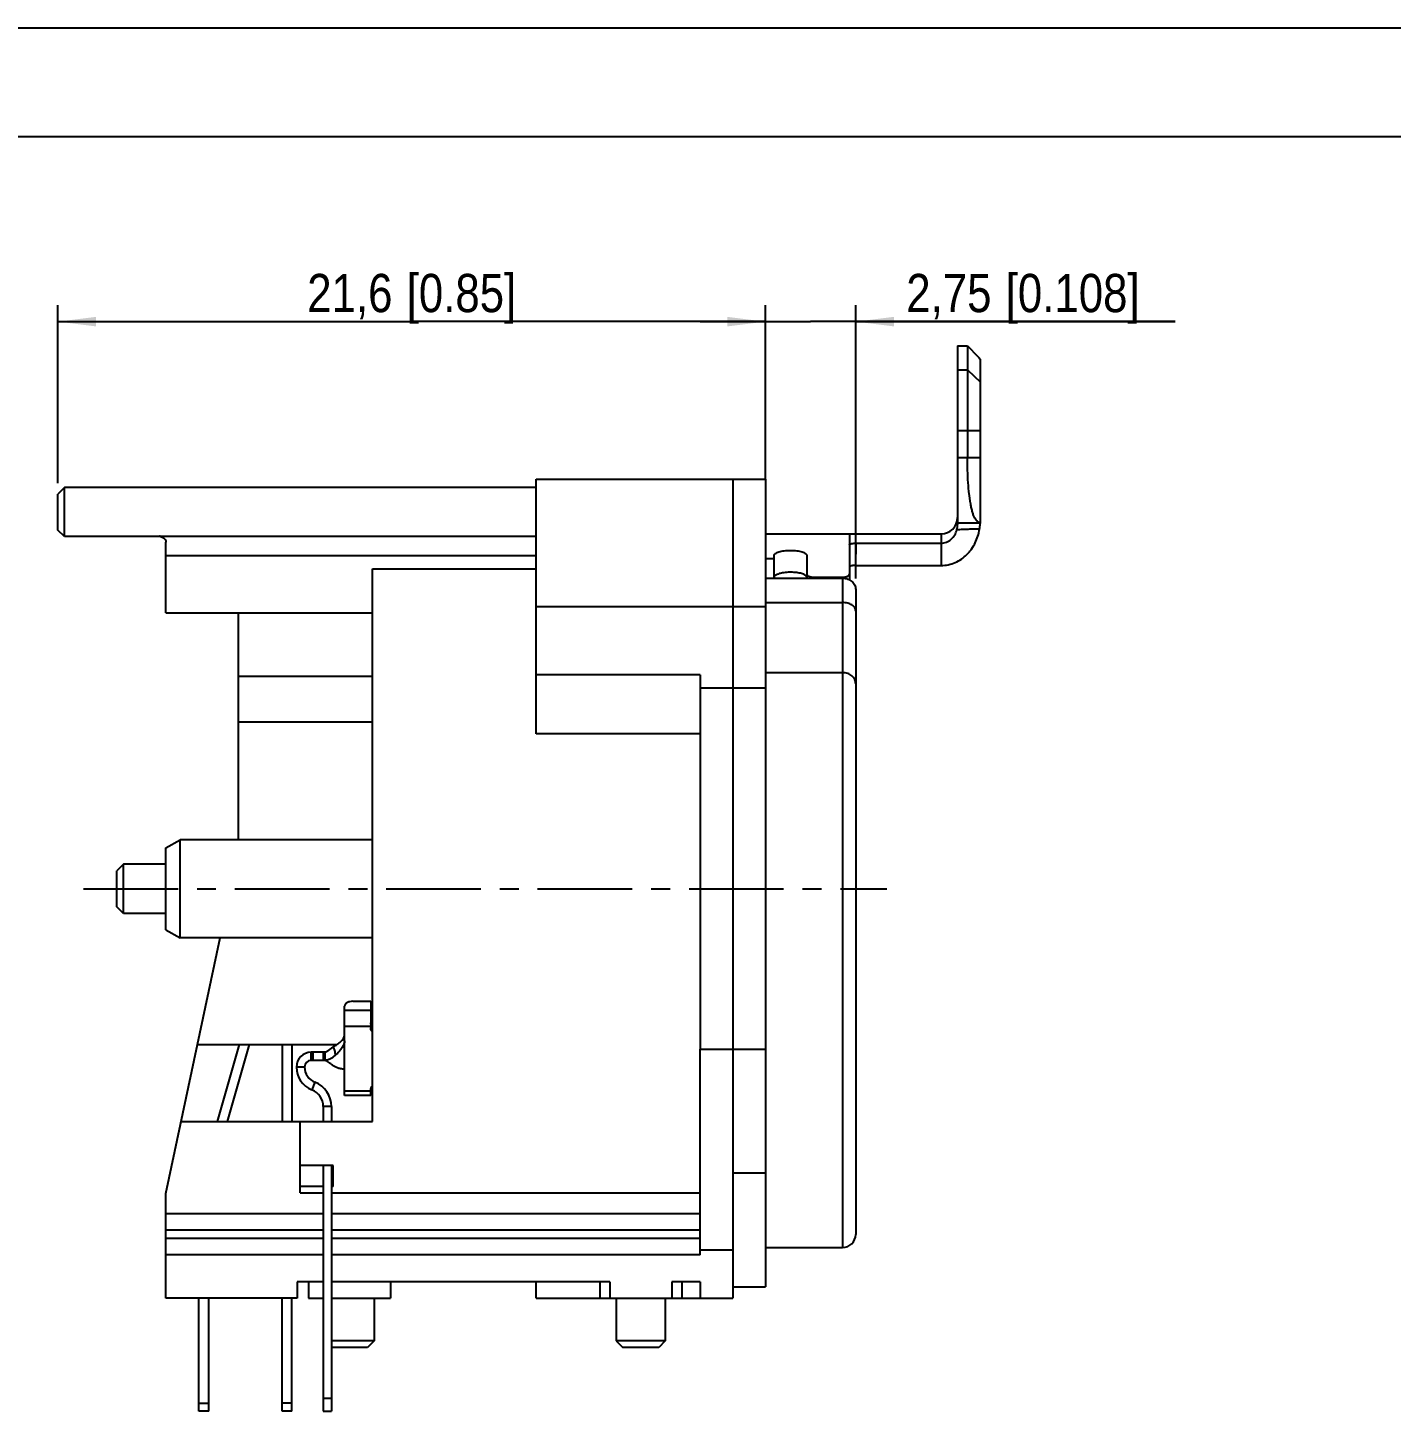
# Model space of a CAD drawing. Header units: millimetres. Extents: x 0 to 420, y 0 to 297.
# Drawn here: x 170.3 to 295.1, y 170.3 to 297 of the extents above; entities that cross this region are included whole.
import ezdxf

# ---------------------------------------------------------------- set-up
doc = ezdxf.new("R2010")
doc.units = ezdxf.units.MM
doc.header["$LTSCALE"] = 23.1
doc.linetypes.add('CENTER', pattern=[0.6, 0.375, -0.075, 0.075, -0.075])
doc.layers.get('0').update_dxf_attribs({"linetype": 'CONTINUOUS'})
for name, color, linetype in [('_03_2D_DRAWING_DIMENSION', 7, 'CONTINUOUS'), ('_26_DATUM_AXIS', 7, 'CONTINUOUS'), ('BEZUGSACHSEN', 7, 'CONTINUOUS'), ('DEFAULT_1', 7, 'CENTER'), ('FASEN', 7, 'CONTINUOUS'), ('RUNDUNGEN', 7, 'CONTINUOUS')]:
    doc.layers.add(name, color=color, linetype=linetype)
doc.styles.get("Standard").update_dxf_attribs({"font": 'arialn.ttf'})
doc.dimstyles.new('DIMSTYLE_1', dxfattribs={"dimtxt": 3.5, "dimasz": 3.5, "dimexe": 1.5, "dimexo": 1, "dimgap": 0.875, "dimtad": 1, "dimlfac": 0.333333, "dimdsep": 46, "dimtxsty": 'STANDARD', "dimblk": '_FILLED', "dimblk1": '_FILLED', "dimblk2": '_FILLED', "dimcen": 0.09, "dimclrt": 7, "dimazin": 2, "dimtp": 0.2, "dimtm": 0.2, "dimtfac": 1, "dimtofl": 0, "dimtmove": 0, "dimatfit": 3, "dimldrblk": '_FILLED', "dimfxl": 1, "dimtolj": 1, "dimarcsym": 0})
doc.dimstyles.new('DIMSTYLE_2', dxfattribs={"dimtxt": 3.5, "dimasz": 3.5, "dimexe": 1.5, "dimexo": 1, "dimgap": 0.875, "dimtad": 1, "dimlfac": 0.333333, "dimdsep": 46, "dimtxsty": 'STANDARD', "dimblk": '_FILLED', "dimblk1": '_FILLED', "dimblk2": '_FILLED', "dimcen": 0.09, "dimclrt": 7, "dimazin": 2, "dimtp": 0.1, "dimtm": 0.1, "dimtfac": 1, "dimtofl": 0, "dimtmove": 0, "dimatfit": 3, "dimldrblk": '_FILLED', "dimfxl": 1, "dimtolj": 1, "dimarcsym": 0})

# ---------------------------------------------------------------- blocks, each defined once
blk = doc.blocks.new('_FILLED')
at = {"color": 0, "linetype": 'BYBLOCK'}
blk.add_solid([(0, 0), (-1, 0.125), (-1, -0.125)], dxfattribs=at)
blk = doc.blocks.new('*D3')
at = {"layer": '_03_2D_DRAWING_DIMENSION', "color": 7}
for p, q in [((173.05, 255.29), (173.05, 271.58)), ((237.85, 255.55), (237.85, 271.58)), ((173.05, 270.08), (205.45, 270.08)), ((237.85, 270.08), (205.45, 270.08))]:
    blk.add_line(p, q, dxfattribs=at)
at = {"layer": '_03_2D_DRAWING_DIMENSION', "color": 7, "xscale": 3.5, "yscale": 3.5, "zscale": 3.5, "rotation": 180}
blk.add_blockref('_FILLED', (173.05, 270.08), dxfattribs=at)
at = {"layer": '_03_2D_DRAWING_DIMENSION', "color": 7, "xscale": 3.5, "yscale": 3.5, "zscale": 3.5}
blk.add_blockref('_FILLED', (237.85, 270.08), dxfattribs=at)
at = {"layer": '_03_2D_DRAWING_DIMENSION', "color": 7, "insert": (205.45, 274.45), "char_height": 3.5, "width": 22.26, "attachment_point": 2, "line_spacing_factor": 0.9}
blk.add_mtext('21,6{\\ftxt;\\W0.0001;\\H0.0001;\\~}{\\ftxt;\\W1.0;\\H3.5; }[0.85]', dxfattribs=at)
blk = doc.blocks.new('*D4')
at = {"layer": '_03_2D_DRAWING_DIMENSION', "color": 7}
for p, q in [((237.85, 255.55), (237.85, 271.58)), ((246.1, 246.55), (246.1, 271.58)), ((237.85, 270.08), (231.85, 270.08)), ((231.85, 270.08), (241.97, 270.08)), ((275.35, 270.08), (241.97, 270.08)), ((246.1, 270.08), (275.35, 270.08))]:
    blk.add_line(p, q, dxfattribs=at)
at = {"layer": '_03_2D_DRAWING_DIMENSION', "color": 7, "xscale": 3.5, "yscale": 3.5, "zscale": 3.5}
blk.add_blockref('_FILLED', (237.85, 270.08), dxfattribs=at)
at = {"layer": '_03_2D_DRAWING_DIMENSION', "color": 7, "xscale": 3.5, "yscale": 3.5, "zscale": 3.5, "rotation": 180}
blk.add_blockref('_FILLED', (246.1, 270.08), dxfattribs=at)
at = {"layer": '_03_2D_DRAWING_DIMENSION', "color": 7, "insert": (250.73, 274.45), "char_height": 3.5, "width": 24.612, "attachment_point": 1, "line_spacing_factor": 0.9}
blk.add_mtext('2,75{\\ftxt;\\W0.0001;\\H0.0001;\\~}{\\ftxt;\\W1.0;\\H3.5; }[0.108]', dxfattribs=at)

msp = doc.modelspace()

# ---------------------------------------------------------------- linework, layer by layer
at = {"color": 7}
for p, q in [((0, 297), (420, 297)), ((410, 287), (12.5, 287)), ((255.4231, 267.8493), (255.4231, 251.6493)), ((255.4231, 267.8493), (256.3231, 267.8493)), ((256.3231, 267.8493), (256.3231, 257.6493)), ((256.3231, 267.8493), (257.2934, 266.8791)), ((257.2935, 266.879), (257.3628, 266.7939)), ((257.3009, 266.8698), (257.2935, 266.879)), ((257.3628, 266.7939), (257.4931, 266.6345)), ((257.4931, 266.6345), (257.5231, 266.6004)), ((257.5231, 251.6493), (257.5231, 266.6004)), ((255.4231, 265.6601), (256.3231, 265.6601)), ((256.3231, 265.6601), (257.5231, 264.5476)), ((255.4231, 260.0979), (257.5231, 260.0979)), ((255.4231, 257.6493), (257.5231, 257.6493)), ((216.8489, 232.3219), (216.8489, 255.6441)), ((234.8489, 255.6413), (237.8489, 255.6413)), ((234.8489, 255.6409), (234.8489, 181.6913)), ((237.8489, 255.6409), (237.8489, 181.6913)), ((255.4231, 251.6493), (257.5231, 251.6493)), ((237.8489, 250.6457), (253.9231, 250.6457)), ((245.5231, 250.6457), (245.5231, 246.4344)), ((246.1003, 247.7493), (246.1459, 249.7947)), ((246.1459, 249.7947), (253.9231, 249.7947)), ((253.9231, 250.6457), (253.9231, 247.7493)), ((238.6231, 248.364), (237.8489, 248.364)), ((238.6231, 246.5902), (238.6231, 248.6483)), ((241.6231, 248.6483), (241.6231, 246.5902)), ((201.8489, 196.8413), (201.8489, 247.4443)), ((201.8489, 247.4443), (216.8489, 247.4443)), ((246.1003, 247.7493), (253.9231, 247.7493)), ((242.2459, 246.683), (242.2436, 246.5902)), ((242.2459, 246.683), (244.9003, 246.683)), ((244.9003, 246.683), (244.9026, 246.5903)), ((182.9489, 243.4106), (201.8489, 243.4106)), ((189.5489, 243.4106), (189.5489, 222.6413)), ((237.8489, 243.9738), (216.8489, 243.9743)), ((189.5489, 237.6066), (201.8489, 237.6066)), ((231.8489, 237.7502), (216.8489, 237.7502)), ((231.8489, 237.7502), (231.8489, 236.5364)), ((234.8489, 236.5364), (237.8489, 236.5364)), ((189.5489, 233.4413), (201.8489, 233.4413)), ((231.8489, 232.3219), (216.8489, 232.3219)), ((182.9489, 190.2413), (187.9228, 213.6413)), ((200.0489, 207.841), (201.6989, 207.841)), ((201.6989, 207.841), (201.6989, 205.4038)), ((199.2989, 204.2117), (199.2989, 207.3792)), ((201.6989, 206.9959), (199.2989, 206.9959)), ((201.6989, 205.522), (199.2989, 205.522)), ((185.8471, 203.8763), (198.6005, 203.8763)), ((187.655, 196.8413), (189.6723, 203.8763)), ((188.5913, 196.8413), (190.6086, 203.8763)), ((193.5839, 203.8763), (193.5839, 196.8413)), ((194.4839, 203.8763), (194.4839, 196.8413)), ((196.2389, 202.4229), (196.2389, 203.1729)), ((196.3889, 203.1729), (196.2389, 203.1729)), ((196.3889, 203.1729), (196.3889, 202.4229)), ((197.4989, 203.1729), (196.3889, 203.1729)), ((197.3489, 203.1729), (197.3489, 202.4229)), ((199.2989, 201.6214), (199.2989, 203.5126)), ((231.8489, 184.6163), (231.8489, 203.4444)), ((234.8489, 203.4444), (237.8489, 203.4444)), ((195.6389, 201.8229), (194.8889, 201.8229)), ((196.3889, 202.4229), (196.2389, 202.4229)), ((197.4989, 202.4229), (196.3889, 202.4229)), ((196.5851, 200.4289), (196.3082, 199.7319)), ((199.2989, 199.2085), (199.2989, 201.0304)), ((201.6989, 199.6119), (199.2989, 199.6119)), ((201.6989, 199.2084), (199.2989, 199.2084)), ((201.6989, 199.2085), (201.6989, 199.7301)), ((197.3489, 198.1984), (197.3489, 196.8413)), ((198.0989, 198.1984), (197.3489, 198.1984)), ((198.0989, 198.1984), (198.0989, 196.8413)), ((184.3518, 196.8413), (201.8489, 196.8413)), ((195.2489, 190.2897), (195.2489, 196.8413)), ((198.2489, 192.8099), (195.2489, 192.8099)), ((197.3489, 192.8099), (197.3489, 170.2915)), ((198.0989, 192.8099), (198.0989, 170.2915)), ((198.2489, 190.8825), (198.2489, 192.8099)), ((234.8489, 192.1173), (237.8489, 192.1173)), ((182.9489, 180.6413), (182.9489, 190.2413)), ((197.3489, 190.8825), (195.2489, 190.8825)), ((195.2489, 190.2897), (197.3489, 190.2897)), ((198.2489, 190.8825), (198.0989, 190.8825)), ((198.0989, 190.2897), (231.8489, 190.2897)), ((197.3489, 188.3663), (182.9489, 188.3663)), ((231.8489, 188.3663), (198.0989, 188.3663)), ((197.3489, 186.8663), (182.9489, 186.8663)), ((231.8489, 186.8663), (198.0989, 186.8663)), ((197.3489, 186.1163), (182.9489, 186.1163)), ((231.8489, 186.1163), (198.0989, 186.1163)), ((231.8489, 185.0813), (234.8489, 185.0813)), ((237.8489, 185.2913), (244.8989, 185.2913)), ((197.3489, 184.6163), (182.9489, 184.6163)), ((231.8489, 184.6163), (198.0989, 184.6163)), ((197.3489, 182.1413), (194.9489, 182.1413)), ((194.9489, 182.1413), (194.9489, 180.6413)), ((195.9989, 182.1413), (195.9989, 180.6413)), ((223.5886, 182.1413), (198.0989, 182.1413)), ((203.4989, 182.1413), (203.4989, 180.6413)), ((216.8489, 180.6419), (216.8489, 182.1413)), ((222.6689, 182.1413), (222.6689, 180.6413)), ((223.5886, 182.1413), (223.5886, 180.6413)), ((231.8489, 182.1413), (229.2493, 182.1413)), ((229.2493, 182.1413), (229.2493, 180.6413)), ((230.1689, 182.1413), (230.1689, 180.6413)), ((234.8489, 181.6913), (237.8489, 181.6913)), ((194.9489, 180.6413), (182.9489, 180.6413)), ((185.9639, 170.2913), (185.9639, 180.6413)), ((186.8639, 170.2913), (186.8639, 180.6413)), ((193.5839, 170.2913), (193.5839, 180.6413)), ((194.4839, 170.2913), (194.4839, 180.6413)), ((195.9993, 180.6413), (197.3489, 180.6413)), ((198.0989, 180.6413), (203.4986, 180.6413)), ((222.6693, 180.6413), (230.1686, 180.6413)), ((197.3489, 171.4913), (198.0989, 171.4913)), ((185.9639, 171.0413), (186.8639, 171.0413)), ((186.8639, 170.2913), (185.9639, 170.2913)), ((194.4839, 171.0413), (193.5839, 171.0413)), ((194.4839, 170.2913), (193.5839, 170.2913)), ((197.3489, 170.2913), (198.0989, 170.2913))]:
    msp.add_line(p, q, dxfattribs=at)
for centre, radius, start, end in [((253.9231, 252.1457), 1.5, 270, 360), ((251.521, 252.1056), 6.0037, 350.117109, 355.043314), ((202.352, 205.9025), 0.6609, 210.548797, 212.893918), ((202.3825, 205.9231), 0.6978, 212.952228, 219.862217), ((196.2389, 201.8229), 1.35, 90, 180), ((197.1389, 201.8229), 2.25, 180, 248.331815), ((196.2389, 201.8229), 0.6, 90, 180), ((197.1389, 201.8229), 1.5, 180, 248.331815), ((195.6989, 198.1984), 2.4, 0, 68.331815), ((195.6989, 198.1984), 1.65, 0, 68.331815), ((202.3758, 199.6775), 0.6895, 140.096115, 147.08944)]:
    msp.add_arc(centre, radius, start, end, dxfattribs=at)
for points, knots in [([(257.5231, 251.6493), (257.4988, 251.6493), (257.4499, 251.654), (257.3519, 251.6832), (257.2324, 251.7611), (257.107, 251.9068), (256.9918, 252.1043), (256.8859, 252.3534), (256.7889, 252.6526), (256.7008, 253), (256.6216, 253.3927), (256.5516, 253.8271), (256.4679, 254.4769), (256.39, 255.3608), (256.3352, 256.4818), (256.3231, 257.255), (256.3231, 257.6493)], [0, 0, 0, 0, 0.01148794, 0.02307094, 0.04802094, 0.07756043, 0.11320644, 0.15569221, 0.20523097, 0.26175908, 0.32498157, 0.39447801, 0.46968782, 0.63458428, 0.81364777, 1, 1, 1, 1]), ([(253.9231, 247.7493), (254.1424, 247.7493), (254.5822, 247.7961), (255.2124, 247.998), (255.7911, 248.3185), (256.2147, 248.6709), (256.5114, 248.9942), (256.7789, 249.3419), (257.0567, 249.817), (257.2969, 250.4312), (257.3982, 250.8592), (257.4356, 251.0752)], [0, 0, 0, 0, 0.12508126, 0.25011689, 0.37510587, 0.50005146, 0.56257198, 0.62508631, 0.74999746, 0.8749588, 1, 1, 1, 1]), ([(253.9231, 249.7947), (254.0077, 249.7947), (254.1772, 249.8114), (254.4217, 249.8837), (254.6491, 249.9987), (254.9204, 250.2011), (255.1905, 250.5334), (255.3172, 250.8501), (255.3593, 251.0128)], [0, 0, 0, 0, 0.12544029, 0.2508306, 0.37613664, 0.5013459, 0.75071759, 1, 1, 1, 1]), ([(255.3593, 251.0128), (255.369, 251.0506), (255.3867, 251.1259), (255.4077, 251.2372), (255.4226, 251.3424), (255.4322, 251.4368), (255.4377, 251.5163), (255.4404, 251.5719), (255.4419, 251.6067), (255.4427, 251.625), (255.4436, 251.638), (255.4443, 251.6448), (255.4449, 251.6472)], [0, 0, 0, 0, 0.1823637, 0.36154037, 0.52949974, 0.67924402, 0.80505678, 0.90235374, 0.93931075, 0.96802361, 0.98828036, 1, 1, 1, 1]), ([(257.4356, 251.0752), (257.2622, 251.0738), (256.9153, 251.0701), (256.4818, 251.0614), (256.1353, 251.0504), (255.79, 251.0356), (255.5314, 251.0212), (255.3593, 251.0128)], [0, 0, 0, 0, 0.25049412, 0.50092366, 0.62607087, 0.75113451, 1, 1, 1, 1]), ([(257.5079, 251.6493), (257.5078, 251.6493), (257.5078, 251.6488), (257.5076, 251.6482), (257.5075, 251.6469), (257.5072, 251.6443), (257.5068, 251.6398), (257.5062, 251.6329), (257.5055, 251.624), (257.5045, 251.6133), (257.5035, 251.6007), (257.5027, 251.5917), (257.5023, 251.5869)], [0, 0, 0, 0, 0.00423393, 0.016317, 0.03630359, 0.06417309, 0.14344067, 0.25386448, 0.39517922, 0.56708715, 0.7689665, 1, 1, 1, 1]), ([(245.5231, 249.6478), (245.5231, 249.6726), (245.5577, 249.7), (245.5977, 249.7194), (245.6427, 249.7369), (245.7103, 249.7552), (245.8039, 249.7724), (245.9104, 249.7851), (246.0259, 249.7929), (246.1054, 249.7947), (246.1459, 249.7947)], [0, 0, 0, 0, 0.11280281, 0.1570263, 0.20807121, 0.32985728, 0.4750697, 0.6390947, 0.81638658, 1, 1, 1, 1]), ([(238.6231, 248.6483), (238.6231, 248.6652), (238.6283, 248.7002), (238.6511, 248.7506), (238.688, 248.7987), (238.7599, 248.8635), (238.8853, 248.9352), (239.0721, 249.0046), (239.2982, 249.0606), (239.5552, 249.1016), (239.8336, 249.1266), (240.1231, 249.135), (240.4126, 249.1266), (240.6911, 249.1016), (240.9481, 249.0606), (241.1741, 249.0046), (241.3609, 248.9352), (241.4864, 248.8635), (241.5582, 248.7987), (241.5952, 248.7506), (241.6179, 248.7002), (241.6231, 248.6652), (241.6231, 248.6483)], [0, 0, 0, 0, 0.01522096, 0.0313494, 0.04923356, 0.06946711, 0.11808105, 0.17808279, 0.24847523, 0.32733051, 0.412139, 0.5, 0.587861, 0.67266949, 0.75152477, 0.82191721, 0.88191895, 0.93053289, 0.95076644, 0.9686506, 0.98477904, 1, 1, 1, 1]), ([(241.5623, 246.7874), (241.5342, 246.8194), (241.4582, 246.8794), (241.3159, 246.9506), (241.1372, 247.0118), (240.9271, 247.0612), (240.6919, 247.0982), (240.3503, 247.1299), (239.9996, 247.1334), (239.6534, 247.1092), (239.4102, 247.0775), (239.1893, 247.0329), (238.9974, 246.9763), (238.8402, 246.909), (238.7357, 246.8412), (238.6765, 246.7812), (238.646, 246.7367), (238.6273, 246.6906), (238.6231, 246.6587), (238.6231, 246.6433)], [0, 0, 0, 0, 0.04024882, 0.09016789, 0.1498171, 0.21822019, 0.29377603, 0.37449548, 0.54212124, 0.62426947, 0.70214182, 0.77361376, 0.83690353, 0.89076988, 0.93476901, 0.95336822, 0.97006634, 0.98537966, 1, 1, 1, 1]), ([(246.1003, 247.7493), (246.0627, 247.7493), (245.989, 247.7477), (245.882, 247.7405), (245.7833, 247.7287), (245.6966, 247.7127), (245.6339, 247.6958), (245.5922, 247.6795), (245.5552, 247.6616), (245.5231, 247.6363), (245.5231, 247.6132)], [0, 0, 0, 0, 0.18362267, 0.36092333, 0.52495636, 0.67017525, 0.79196485, 0.84300978, 0.88723165, 1, 1, 1, 1]), ([(241.6231, 246.6433), (241.6231, 246.6682), (241.6113, 246.7217), (241.5808, 246.7663), (241.5623, 246.7874)], [0, 0, 0, 0, 0.47136496, 1, 1, 1, 1]), ([(241.6231, 246.9749), (241.6231, 246.9558), (241.6326, 246.9147), (241.6708, 246.8593), (241.7301, 246.8093), (241.8082, 246.7658), (241.9024, 246.7299), (242.0488, 246.6934), (242.1661, 246.683), (242.2459, 246.683)], [0, 0, 0, 0, 0.0775153, 0.16528485, 0.26870458, 0.38941371, 0.52622945, 0.6763773, 1, 1, 1, 1]), ([(244.9003, 246.683), (244.9801, 246.683), (245.0975, 246.6934), (245.2438, 246.7299), (245.338, 246.7658), (245.4161, 246.8093), (245.4754, 246.8593), (245.5136, 246.9147), (245.5231, 246.9558), (245.5231, 246.9749)], [0, 0, 0, 0, 0.3236227, 0.47377055, 0.61058629, 0.73129542, 0.83471515, 0.9224847, 1, 1, 1, 1]), ([(200.0489, 207.841), (199.9525, 207.841), (199.7678, 207.8195), (199.5565, 207.7375), (199.4254, 207.6411), (199.3542, 207.5609), (199.3093, 207.4726), (199.2989, 207.4096), (199.2989, 207.3792)], [0, 0, 0, 0, 0.30046373, 0.573853, 0.69501301, 0.80486505, 0.90520507, 1, 1, 1, 1]), ([(201.743, 205.6464), (201.7357, 205.664), (201.7105, 205.7344), (201.6989, 205.8098), (201.6989, 205.8656)], [0, 0, 0, 0, 0.25405151, 1, 1, 1, 1]), ([(201.8469, 205.0142), (201.8007, 205.0696), (201.7259, 205.1927), (201.6989, 205.3349), (201.6989, 205.4038)], [0, 0, 0, 0, 0.5113913, 1, 1, 1, 1]), ([(201.7828, 205.5666), (201.779, 205.5731), (201.7643, 205.5989), (201.7515, 205.6258), (201.743, 205.6464)], [0, 0, 0, 0, 0.25222027, 1, 1, 1, 1]), ([(198.3004, 203.6786), (198.4086, 203.7478), (198.5739, 203.8548), (198.7896, 204.0109), (198.9492, 204.1399), (199.0925, 204.279), (199.2075, 204.4286), (199.2819, 204.5892), (199.299, 204.7025), (199.299, 204.7575)], [0, 0, 0, 0, 0.25251795, 0.38681797, 0.5231435, 0.65558797, 0.7786268, 0.89190241, 1, 1, 1, 1]), ([(199.2975, 204.1713), (199.294, 204.1166), (199.2732, 204.0041), (199.2085, 203.8404), (199.1215, 203.6773), (198.982, 203.4621), (198.7789, 203.2072), (198.5943, 203.0219), (198.497, 202.9346)], [0, 0, 0, 0, 0.10951539, 0.22641717, 0.35047617, 0.47842891, 0.73863961, 1, 1, 1, 1]), ([(199.2989, 203.5126), (199.2989, 203.5401), (199.2985, 203.5951), (199.2978, 203.6777), (199.2986, 203.7603), (199.302, 203.8428), (199.304, 203.9116), (199.3034, 203.9666), (199.3005, 204.0216), (199.2952, 204.0902), (199.2959, 204.1455), (199.2992, 204.1729)], [0, 0, 0, 0, 0.12494388, 0.24988798, 0.37486578, 0.49993555, 0.62490995, 0.68733476, 0.74977841, 0.87474936, 1, 1, 1, 1]), ([(199.2989, 204.2117), (199.2989, 204.2084), (199.2989, 204.202), (199.298, 204.1923), (199.2981, 204.1826), (199.2994, 204.1762), (199.2992, 204.1729)], [0, 0, 0, 0, 0.24986319, 0.50019878, 0.74991005, 1, 1, 1, 1]), ([(198.3008, 203.6788), (198.2099, 203.6207), (198.0814, 203.5263), (197.9172, 203.4008), (197.8046, 203.3178), (197.7029, 203.2508), (197.6165, 203.2043), (197.5503, 203.1792), (197.5129, 203.1729), (197.4989, 203.1729)], [0, 0, 0, 0, 0.33895207, 0.50007135, 0.64878266, 0.77828063, 0.88238014, 0.95606645, 1, 1, 1, 1]), ([(198.4971, 202.9346), (198.4302, 202.8747), (198.2927, 202.7547), (198.0673, 202.5911), (197.8515, 202.4842), (197.6575, 202.4327), (197.5528, 202.4229), (197.4989, 202.4229)], [0, 0, 0, 0, 0.23485844, 0.47704611, 0.72668794, 0.85917352, 1, 1, 1, 1]), ([(198.497, 202.9346), (198.4828, 203.001), (198.4523, 203.1314), (198.3845, 203.3789), (198.3308, 203.5597), (198.3004, 203.6786)], [0, 0, 0, 0, 0.26496249, 0.52152827, 1, 1, 1, 1]), ([(201.6989, 199.7301), (201.6989, 199.7859), (201.7163, 199.8999), (201.7658, 200.0038), (201.797, 200.0521)], [0, 0, 0, 0, 0.49197418, 1, 1, 1, 1])]:
    msp.add_open_spline(points, degree=3, knots=knots, dxfattribs=at)
at = {"layer": '_26_DATUM_AXIS', "color": 7}
for p, q in [((197.4989, 203.1729), (197.4989, 202.4229)), ((199.2989, 201.0304), (199.2989, 201.6214))]:
    msp.add_line(p, q, dxfattribs=at)
msp.add_open_spline([(199.2989, 201.6214), (199.1768, 201.6214), (199.0012, 201.6381), (198.7824, 201.6909), (198.5947, 201.7551), (198.3794, 201.8612), (198.1481, 202.0179), (197.9401, 202.1782), (197.7582, 202.3127), (197.6233, 202.3911), (197.5403, 202.4186), (197.5104, 202.4229), (197.4989, 202.4229)], degree=3, knots=[0, 0, 0, 0, 0.18230683, 0.26106667, 0.33549881, 0.478073, 0.61756339, 0.75185709, 0.86989832, 0.95536728, 0.98281863, 1, 1, 1, 1], dxfattribs=at)
at = {"layer": 'BEZUGSACHSEN', "color": 7}
for p, q in [((216.8489, 254.8913), (173.6489, 254.8913)), ((216.8489, 255.6413), (234.8489, 255.6413)), ((234.8489, 255.6409), (234.8489, 192.1173)), ((182.3489, 250.3913), (173.6489, 250.3913)), ((231.8489, 236.5364), (231.8489, 203.4444)), ((231.8489, 236.5364), (234.8489, 236.5364)), ((201.8489, 222.6413), (184.248, 222.6413)), ((182.9489, 220.3913), (179.0489, 220.3913)), ((182.9489, 215.8913), (179.0489, 215.8913)), ((201.8489, 213.6413), (184.248, 213.6413)), ((231.8489, 203.4444), (234.8489, 203.4444)), ((231.8489, 182.1413), (231.8489, 180.6413)), ((234.8489, 181.6913), (234.8489, 180.6413)), ((201.9989, 180.6413), (201.9989, 176.7413)), ((216.8489, 180.6413), (222.6693, 180.6413)), ((224.1689, 180.6413), (224.1689, 176.7413)), ((228.6689, 180.6413), (228.6689, 176.7413)), ((230.1689, 180.6413), (234.8489, 180.6413))]:
    msp.add_line(p, q, dxfattribs=at)
at = {"layer": 'DEFAULT_1', "color": 7}
msp.add_line((175.3969, 218.1413), (248.9489, 218.1413), dxfattribs=at)
at = {"layer": 'FASEN', "color": 7}
for p, q in [((173.6489, 254.8913), (173.0489, 254.2913)), ((173.6489, 250.3913), (173.6489, 254.8913)), ((173.0489, 250.9919), (173.0489, 254.2907)), ((173.6489, 250.3913), (173.0489, 250.9913)), ((182.9489, 214.3913), (182.9489, 221.8913)), ((182.949, 221.8912), (184.248, 222.6412)), ((184.248, 213.6413), (184.248, 222.6413)), ((179.0489, 220.3913), (178.4489, 219.7913)), ((178.4489, 216.4919), (178.4489, 219.7907)), ((179.0489, 215.8913), (179.0489, 220.3913)), ((179.0489, 215.8913), (178.4489, 216.4913)), ((182.949, 214.3914), (184.248, 213.6414)), ((201.9989, 176.7413), (198.0989, 176.7413)), ((201.3984, 176.1413), (198.0995, 176.1413)), ((201.9989, 176.7413), (201.3989, 176.1413)), ((228.6689, 176.7413), (224.1689, 176.7413)), ((224.1689, 176.7413), (224.7689, 176.1413)), ((228.0684, 176.1413), (224.7695, 176.1413)), ((228.6689, 176.7413), (228.0689, 176.1413))]:
    msp.add_line(p, q, dxfattribs=at)
at = {"layer": 'RUNDUNGEN', "color": 7}
for p, q in [((182.3489, 250.3913), (182.3489, 250.4384)), ((182.3489, 250.4384), (216.8489, 250.4384)), ((182.9489, 243.4106), (182.9489, 249.8906)), ((216.8489, 248.6324), (182.9489, 248.6324)), ((237.8489, 246.5902), (244.8989, 246.5902)), ((244.8989, 246.5902), (244.8989, 185.2913)), ((246.0989, 245.551), (246.0989, 186.4916)), ((237.8489, 244.3575), (244.8989, 244.3575)), ((237.8489, 237.9361), (244.8989, 237.9361))]:
    msp.add_line(p, q, dxfattribs=at)
for centre, radius, start, end in [((181.9021, 248.936), 1.5675, 69.574323, 73.435704), ((182.3489, 249.7913), 0.6, 58.411964, 90), ((244.8989, 186.4913), 1.2, 270, 360)]:
    msp.add_arc(centre, radius, start, end, dxfattribs=at)
for points, knots in [([(182.4491, 250.4049), (182.5043, 250.3843), (182.5765, 250.3525), (182.6448, 250.3136), (182.6615, 250.3035)], [0, 0, 0, 0, 0.75087943, 1, 1, 1, 1]), ([(182.6615, 250.3035), (182.6994, 250.2804), (182.7716, 250.2298), (182.8645, 250.1362), (182.9316, 250.0222), (182.9489, 249.9345), (182.9489, 249.8905)], [0, 0, 0, 0, 0.25387352, 0.50225435, 0.74843017, 1, 1, 1, 1]), ([(244.8989, 246.5902), (245.0543, 246.5902), (245.362, 246.5387), (245.6982, 246.3475), (245.9013, 246.1345), (246.0138, 245.9533), (246.0831, 245.7563), (246.0989, 245.619), (246.0989, 245.551)], [0, 0, 0, 0, 0.26562826, 0.52196084, 0.64560654, 0.76594057, 0.88379483, 1, 1, 1, 1]), ([(246.0989, 243.6081), (246.0989, 243.6569), (246.0831, 243.7577), (246.0141, 243.8999), (245.903, 244.0296), (245.6956, 244.1869), (245.3553, 244.3222), (245.0561, 244.3575), (244.8989, 244.3575)], [0, 0, 0, 0, 0.09459058, 0.1941451, 0.30258339, 0.42240687, 0.6955272, 1, 1, 1, 1]), ([(246.0989, 240.7597), (246.0989, 240.38), (246.0957, 239.8161), (246.0975, 239.0721), (246.0989, 238.7079), (246.0989, 238.5278)], [0, 0, 0, 0, 0.51045725, 0.75788938, 1, 1, 1, 1]), ([(246.0989, 236.934), (246.0989, 236.9978), (246.0836, 237.1274), (246.0164, 237.3139), (245.9067, 237.4872), (245.7053, 237.6952), (245.3675, 237.8847), (245.0571, 237.9361), (244.8989, 237.9361)], [0, 0, 0, 0, 0.11096272, 0.2245245, 0.34206627, 0.46478143, 0.72496096, 1, 1, 1, 1])]:
    msp.add_open_spline(points, degree=3, knots=knots, dxfattribs=at)

# ---------------------------------------------------------------- dimensions: what is measured, and where the dimension line sits
at = {"layer": '_03_2D_DRAWING_DIMENSION', "color": 7}
dim = msp.add_linear_dim(base=(173.0489, 270.0785), p1=(237.8489, 254.5463), p2=(173.0489, 254.2913), angle=180, dimstyle='DIMSTYLE_1', dxfattribs=at)
dim.commit()
dim.dimension.update_dxf_attribs({"geometry": '*D3', "text_midpoint": (205.4489, 270.0785), "dimtype": 160})
dim = msp.add_linear_dim(base=(246.0989, 270.0785), p1=(237.8489, 254.5463), p2=(246.0989, 245.551), dimstyle='DIMSTYLE_2', dxfattribs=at)
dim.commit()
dim.dimension.update_dxf_attribs({"geometry": '*D4', "text_midpoint": (263.0406, 270.0785), "dimtype": 160})

doc.saveas('drawing.dxf')
